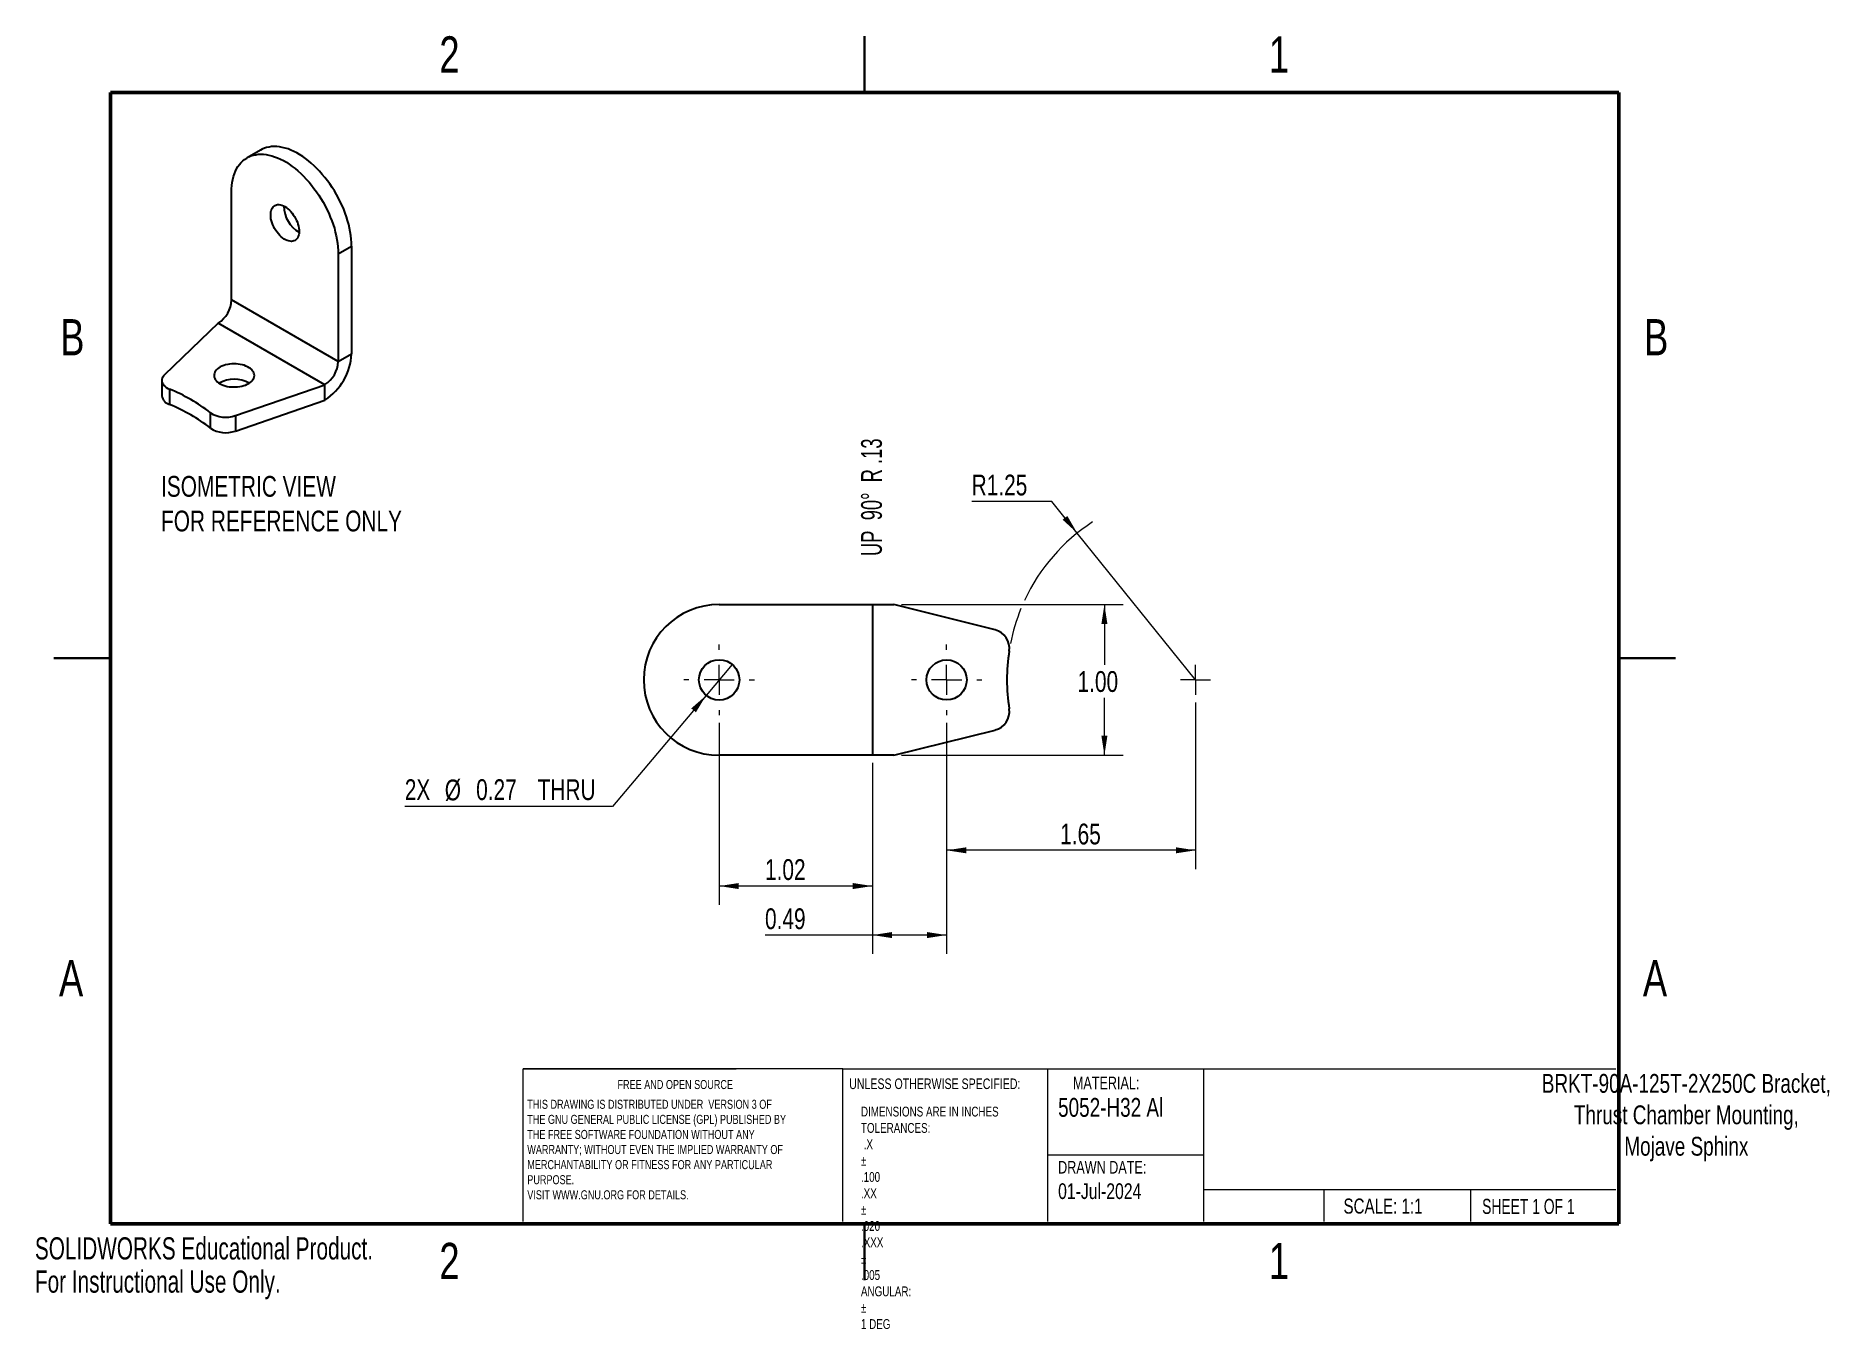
# Model space of a CAD drawing. Header units: inches. Extents: x 0 to 11.9, y -0.2 to 8.4.
import ezdxf

# ---------------------------------------------------------------- set-up
doc = ezdxf.new("R2010")
doc.units = ezdxf.units.IN
doc.header["$MEASUREMENT"] = 0
doc.styles.add('SLDTEXTSTYLE0', font='TXT', dxfattribs={"width": 0.75})
doc.styles.add('SLDTEXTSTYLE1', font='TXT', dxfattribs={"width": 0.6875})
doc.styles.add('SLDTEXTSTYLE2', font='TXT', dxfattribs={"width": 0.660714})
doc.styles.add('SLDTEXTSTYLE3', font='TXT', dxfattribs={"width": 0.7})
doc.dimstyles.new('SLDDIMSTYLE0', dxfattribs={"dimtxt": 0.137795, "dimasz": 0.13, "dimexe": 0, "dimexo": 0.0625, "dimgap": 0.034449, "dimtad": 0, "dimtih": 1, "dimtoh": 1, "dimrnd": 1e-09, "dimdsep": 46, "dimtxsty": 'SLDTEXTSTYLE0', "dimblk1": 'NONE', "dimsah": 1, "dimcen": 0, "dimadec": 0, "dimazin": 2, "dimtfac": 1, "dimtmove": 0, "dimatfit": 3, "dimldrblk": 'NONE', "dimfxl": 0, "dimfrac": 2, "dimtolj": 1, "dimtzin": 12, "dimarcsym": 0})
doc.dimstyles.new('SLDDIMSTYLE1', dxfattribs={"dimtxt": 0.137795, "dimasz": 0.13, "dimexe": 0, "dimexo": 0.0625, "dimgap": 0.034449, "dimtad": 0, "dimtih": 1, "dimtoh": 1, "dimrnd": 1e-09, "dimzin": 4, "dimdsep": 46, "dimtxsty": 'SLDTEXTSTYLE0', "dimsah": 1, "dimcen": 0.09, "dimadec": 0, "dimazin": 1, "dimtfac": 1, "dimtofl": 0, "dimtmove": 0, "dimatfit": 3, "dimfxl": 0, "dimfrac": 2, "dimtolj": 1, "dimtzin": 12, "dimarcsym": 0})
doc.dimstyles.new('SLDDIMSTYLE2', dxfattribs={"dimtxt": 0.137795, "dimasz": 0.13, "dimexe": 0, "dimexo": 0.0625, "dimgap": 0.034449, "dimtad": 0, "dimtih": 1, "dimtoh": 1, "dimrnd": 1e-09, "dimzin": 12, "dimdsep": 46, "dimtxsty": 'SLDTEXTSTYLE0', "dimsah": 1, "dimcen": 0, "dimadec": 0, "dimazin": 3, "dimtfac": 1, "dimtofl": 0, "dimtmove": 0, "dimatfit": 3, "dimfxl": 0, "dimfrac": 2, "dimtolj": 1, "dimtzin": 12, "dimarcsym": 0})
doc.dimstyles.new('SLDDIMSTYLE3', dxfattribs={"dimtxt": 0.137795, "dimasz": 0.13, "dimexe": 0, "dimexo": 0.0625, "dimgap": 0.034449, "dimtad": 1, "dimrnd": 1e-09, "dimzin": 12, "dimdsep": 46, "dimtxsty": 'SLDTEXTSTYLE0', "dimsah": 1, "dimcen": 0.09, "dimadec": 0, "dimazin": 3, "dimtfac": 1, "dimtofl": 0, "dimtmove": 0, "dimatfit": 3, "dimfxl": 0, "dimfrac": 2, "dimtolj": 1, "dimtzin": 12, "dimarcsym": 0})
doc.dimstyles.new('SLDDIMSTYLE4', dxfattribs={"dimtxt": 0.137795, "dimasz": 0.13, "dimexe": 0, "dimexo": 0.0625, "dimgap": 0.034449, "dimtad": 1, "dimrnd": 1e-09, "dimdsep": 46, "dimtxsty": 'SLDTEXTSTYLE0', "dimsah": 1, "dimcen": 0.09, "dimadec": 0, "dimazin": 2, "dimtfac": 1, "dimtofl": 0, "dimtmove": 0, "dimatfit": 3, "dimfxl": 0, "dimfrac": 2, "dimtolj": 1, "dimtzin": 12, "dimarcsym": 0})

# ---------------------------------------------------------------- blocks, each defined once
blk = doc.blocks.new('_D')
at = {"color": 7, "linetype": 'Continuous', "lineweight": 0}
for p, q in [((4.622, 4.208), (4.45, 4.003)), ((4.45, 4.003), (3.83, 3.267)), ((3.83, 3.267), (2.452, 3.267))]:
    blk.add_line(p, q, dxfattribs=at)
at = {"color": 7, "linetype": 'Continuous', "lineweight": 18}
blk.add_solid([(4.45, 4.003), (4.351, 3.917), (4.382, 3.891)], dxfattribs=at)
at = {"color": 7, "linetype": 'Continuous', "lineweight": 18, "char_height": 0.1378, "attachment_point": 1, "style": 'SLDTEXTSTYLE0'}
for s, insert in [('2X', (2.452, 3.447)), ('%%c', (2.717, 3.445)), ('0.27', (2.925, 3.447)), ('THRU', (3.333, 3.447))]:
    blk.add_mtext(s, dxfattribs=dict(at, insert=insert))
blk = doc.blocks.new('_None')
blk = doc.blocks.new('_D_1')
at = {"color": 7, "linetype": 'Continuous', "lineweight": 0}
for p, q in [((5.744, 4.606), (7.215, 4.606)), ((7.09, 4.606), (7.09, 4.206)), ((7.09, 3.606), (7.09, 3.987)), ((5.744, 3.606), (7.215, 3.606))]:
    blk.add_line(p, q, dxfattribs=at)
at = {"color": 7, "linetype": 'Continuous', "lineweight": 18}
for points in [[(7.09, 4.606), (7.07, 4.476), (7.11, 4.476)], [(7.09, 3.606), (7.11, 3.736), (7.07, 3.736)]]:
    blk.add_solid(points, dxfattribs=at)
at = {"color": 7, "linetype": 'Continuous', "lineweight": 18, "insert": (6.912, 4.164), "char_height": 0.1378, "attachment_point": 1, "style": 'SLDTEXTSTYLE0'}
blk.add_mtext('1.00', dxfattribs=at)
blk = doc.blocks.new('_D_2')
at = {"color": 7, "linetype": 'Continuous', "lineweight": 0}
for p, q in [((6.741, 5.289), (6.21, 5.289)), ((6.91, 5.079), (6.741, 5.289)), ((7.694, 4.106), (6.91, 5.079))]:
    blk.add_line(p, q, dxfattribs=at)
at = {"color": 7, "linetype": 'Continuous', "lineweight": 18}
for start, end in [(123.1248, 155.0467), (157.797, 168.8891)]:
    blk.add_arc((7.694, 4.106), 1.25, start, end, dxfattribs=at)
blk.add_solid([(6.91, 5.079), (6.844, 5.193), (6.813, 5.168)], dxfattribs=at)
at = {"color": 7, "linetype": 'Continuous', "lineweight": 18, "insert": (6.21, 5.467), "char_height": 0.1378, "attachment_point": 1, "style": 'SLDTEXTSTYLE0'}
blk.add_mtext('R1.25', dxfattribs=at)
blk = doc.blocks.new('_D_3')
at = {"color": 7, "linetype": 'Continuous', "lineweight": 0}
for p, q in [((7.694, 3.956), (7.694, 2.851)), ((6.044, 3.822), (6.044, 2.851)), ((7.694, 2.976), (6.044, 2.976))]:
    blk.add_line(p, q, dxfattribs=at)
at = {"color": 7, "linetype": 'Continuous', "lineweight": 18}
for points in [[(6.044, 2.976), (6.174, 2.956), (6.174, 2.996)], [(7.694, 2.976), (7.564, 2.996), (7.564, 2.956)]]:
    blk.add_solid(points, dxfattribs=at)
at = {"color": 7, "linetype": 'Continuous', "lineweight": 18, "insert": (6.797, 3.153), "char_height": 0.1378, "attachment_point": 1, "style": 'SLDTEXTSTYLE0'}
blk.add_mtext('1.65', dxfattribs=at)
blk = doc.blocks.new('_D_4')
at = {"color": 7, "linetype": 'Continuous', "lineweight": 0}
for p, q in [((4.536, 3.822), (4.536, 2.614)), ((5.552, 3.556), (5.552, 2.614)), ((5.552, 2.739), (4.536, 2.739))]:
    blk.add_line(p, q, dxfattribs=at)
at = {"color": 7, "linetype": 'Continuous', "lineweight": 18}
for points in [[(4.536, 2.739), (4.666, 2.719), (4.666, 2.759)], [(5.552, 2.739), (5.422, 2.759), (5.422, 2.719)]]:
    blk.add_solid(points, dxfattribs=at)
at = {"color": 7, "linetype": 'Continuous', "lineweight": 18, "insert": (4.84, 2.917), "char_height": 0.1378, "attachment_point": 1, "style": 'SLDTEXTSTYLE0'}
blk.add_mtext('1.02', dxfattribs=at)
blk = doc.blocks.new('_D_5')
at = {"color": 7, "linetype": 'Continuous', "lineweight": 0}
for p, q in [((6.044, 3.822), (6.044, 2.289)), ((5.552, 3.556), (5.552, 2.289)), ((5.552, 2.414), (4.84, 2.414)), ((6.044, 2.414), (5.552, 2.414))]:
    blk.add_line(p, q, dxfattribs=at)
at = {"color": 7, "linetype": 'Continuous', "lineweight": 18}
for points in [[(5.552, 2.414), (5.682, 2.394), (5.682, 2.434)], [(6.044, 2.414), (5.914, 2.434), (5.914, 2.394)]]:
    blk.add_solid(points, dxfattribs=at)
at = {"color": 7, "linetype": 'Continuous', "lineweight": 18, "insert": (4.84, 2.591), "char_height": 0.1378, "attachment_point": 1, "style": 'SLDTEXTSTYLE0'}
blk.add_mtext('0.49', dxfattribs=at)
blk = doc.blocks.new('SW_CENTERMARKSYMBOL_0')
at = {"color": 0, "linetype": 'Continuous', "lineweight": 18}
for p, q in [((0, 0.2), (0, 0.2335)), ((-0.2, 0), (-0.2335, 0)), ((0, 0), (-0.1, 0)), ((0, 0), (0, 0.1)), ((0, 0), (0, -0.1)), ((0, 0), (0.1, 0)), ((0.2, 0), (0.2335, 0)), ((0, -0.2), (0, -0.2335))]:
    blk.add_line(p, q, dxfattribs=at)
blk = doc.blocks.new('SW_CENTERMARKSYMBOL_1')
at = {"color": 0, "linetype": 'Continuous', "lineweight": 18}
for p, q in [((0, 0.2), (0, 0.2335)), ((-0.2, 0), (-0.2335, 0)), ((0, 0), (-0.1, 0)), ((0, 0), (0, 0.1)), ((0, 0), (0, -0.1)), ((0, 0), (0.1, 0)), ((0.2, 0), (0.2335, 0)), ((0, -0.2), (0, -0.2335))]:
    blk.add_line(p, q, dxfattribs=at)
blk = doc.blocks.new('SW_CENTERMARKSYMBOL_2')
at = {"color": 0, "linetype": 'Continuous', "lineweight": 18}
for q in [(-0.1, 0), (0, 0.1), (0, -0.1), (0.1, 0)]:
    blk.add_line((0, 0), q, dxfattribs=at)

msp = doc.modelspace()

# ---------------------------------------------------------------- linework, layer by layer
at = {"color": 7, "linetype": 'Continuous', "lineweight": 25}
for p, q in [((5.5, 8.375), (5.5, 8)), ((5.5, 8), (5.5, 8.375)), ((1.495, 7.619), (1.407, 7.568)), ((1.303, 6.625), (1.303, 7.339)), ((2.011, 6.931), (2.099, 6.982)), ((2.011, 6.931), (2.011, 6.216)), ((2.099, 6.982), (2.099, 6.267)), ((2.011, 6.216), (1.303, 6.625)), ((1.215, 6.472), (0.859, 6.129)), ((1.922, 6.063), (1.215, 6.472)), ((2.011, 6.216), (2.099, 6.267)), ((0.841, 6.092), (0.841, 5.99)), ((1.329, 5.858), (1.922, 6.063)), ((1.922, 5.961), (1.922, 6.063)), ((0.892, 6.034), (0.892, 5.931)), ((1.329, 5.756), (1.922, 5.961)), ((1.163, 5.775), (1.163, 5.877)), ((1.329, 5.858), (1.329, 5.756)), ((4.536, 4.606), (5.694, 4.606)), ((6.365, 4.438), (5.694, 4.606)), ((0.125, 4.25), (0.5, 4.25)), ((0.5, 4.25), (0.125, 4.25)), ((10.875, 4.25), (10.5, 4.25)), ((10.5, 4.25), (10.875, 4.25)), ((5.694, 3.606), (6.365, 3.773)), ((5.694, 3.606), (4.536, 3.606)), ((5.5, 0.125), (5.5, 0.5)), ((5.5, 0.5), (5.5, 0.125))]:
    msp.add_line(p, q, dxfattribs=at)
at = {"color": 7, "linetype": 'Continuous', "lineweight": 50}
for p, q in [((0.5, 0.5), (0.5, 8)), ((0.5, 8), (10.5, 8)), ((10.5, 8), (10.5, 0.5)), ((10.5, 0.5), (0.5, 0.5))]:
    msp.add_line(p, q, dxfattribs=at)
at = {"color": 7, "linetype": 'Continuous'}
msp.add_line((5.552, 4.606), (5.552, 3.606), dxfattribs=at)
at = {"color": 7, "linetype": 'Continuous', "lineweight": 18}
for p, q in [((3.236, 1.528), (4.648, 1.528)), ((3.236, 0.514), (3.236, 1.528)), ((5.356, 1.528), (3.236, 1.528)), ((5.356, 1.528), (10.48, 1.528)), ((5.356, 0.514), (5.356, 1.528)), ((6.714, 0.514), (6.714, 1.528)), ((7.748, 1.528), (7.748, 0.514)), ((6.714, 0.956), (7.748, 0.956)), ((7.748, 0.727), (10.48, 0.727)), ((8.544, 0.727), (8.544, 0.514)), ((9.516, 0.727), (9.516, 0.514))]:
    msp.add_line(p, q, dxfattribs=at)
at = {"color": 7, "linetype": 'Continuous', "lineweight": 25, "flags": 128}
for points in [[(2.099, 6.982), (2.098, 7.005), (2.097, 7.028), (2.094, 7.052), (2.09, 7.076), (2.086, 7.101), (2.08, 7.126), (2.073, 7.151), (2.065, 7.176), (2.056, 7.201), (2.047, 7.226), (2.036, 7.251), (2.024, 7.276), (2.012, 7.3), (1.999, 7.324), (1.985, 7.348), (1.97, 7.371), (1.955, 7.394), (1.939, 7.416), (1.922, 7.438), (1.905, 7.458), (1.887, 7.478), (1.869, 7.497), (1.851, 7.515), (1.832, 7.532), (1.813, 7.548), (1.794, 7.562), (1.775, 7.576), (1.755, 7.589), (1.736, 7.6), (1.716, 7.61), (1.697, 7.618), (1.678, 7.626), (1.659, 7.632), (1.64, 7.637), (1.621, 7.64), (1.603, 7.642), (1.586, 7.642), (1.569, 7.642), (1.552, 7.639), (1.536, 7.636), (1.521, 7.631), (1.506, 7.625), (1.495, 7.619)], [(1.303, 7.339), (1.304, 7.361), (1.306, 7.383), (1.308, 7.404), (1.312, 7.423), (1.317, 7.443), (1.323, 7.461), (1.329, 7.478), (1.337, 7.494), (1.346, 7.509), (1.356, 7.523), (1.366, 7.535), (1.378, 7.547), (1.39, 7.557), (1.404, 7.566), (1.418, 7.574), (1.432, 7.58), (1.448, 7.585), (1.464, 7.588), (1.48, 7.591), (1.497, 7.591), (1.515, 7.591), (1.533, 7.589), (1.551, 7.586), (1.57, 7.581), (1.589, 7.575), (1.608, 7.567), (1.628, 7.559), (1.647, 7.549), (1.667, 7.538), (1.686, 7.525), (1.706, 7.511), (1.725, 7.497), (1.744, 7.481), (1.763, 7.464), (1.781, 7.446), (1.799, 7.427), (1.817, 7.407), (1.834, 7.387), (1.85, 7.365), (1.866, 7.343), (1.882, 7.32), (1.896, 7.297), (1.91, 7.273), (1.924, 7.249), (1.936, 7.225), (1.948, 7.2), (1.958, 7.175), (1.968, 7.15), (1.977, 7.125), (1.985, 7.1), (1.991, 7.075), (1.997, 7.05), (2.002, 7.025), (2.006, 7.001), (2.008, 6.977), (2.01, 6.954), (2.011, 6.931)], [(1.657, 7.244), (1.667, 7.238), (1.677, 7.23), (1.687, 7.221), (1.696, 7.212), (1.705, 7.201), (1.713, 7.19), (1.721, 7.178), (1.728, 7.166), (1.734, 7.153), (1.74, 7.14), (1.744, 7.127), (1.747, 7.114), (1.75, 7.102), (1.751, 7.089), (1.751, 7.078), (1.751, 7.067), (1.749, 7.056), (1.746, 7.047), (1.742, 7.038), (1.737, 7.031), (1.731, 7.025), (1.725, 7.02), (1.717, 7.016), (1.709, 7.014), (1.701, 7.013), (1.691, 7.014), (1.682, 7.016), (1.672, 7.019), (1.662, 7.023), (1.652, 7.029), (1.642, 7.036), (1.632, 7.044), (1.623, 7.053), (1.614, 7.063), (1.605, 7.074), (1.597, 7.086), (1.589, 7.098), (1.583, 7.111), (1.577, 7.123), (1.572, 7.136), (1.568, 7.149), (1.565, 7.162), (1.563, 7.175), (1.563, 7.187), (1.563, 7.198), (1.564, 7.209), (1.567, 7.219), (1.57, 7.228), (1.574, 7.236), (1.58, 7.242), (1.586, 7.248), (1.593, 7.252), (1.601, 7.255), (1.609, 7.257), (1.618, 7.257), (1.627, 7.256), (1.637, 7.253), (1.647, 7.249), (1.657, 7.244)], [(1.227, 6.07), (1.237, 6.065), (1.249, 6.06), (1.261, 6.056), (1.274, 6.052), (1.288, 6.05), (1.302, 6.048), (1.316, 6.048), (1.33, 6.048), (1.344, 6.049), (1.358, 6.051), (1.371, 6.053), (1.384, 6.057), (1.396, 6.061), (1.408, 6.066), (1.418, 6.072), (1.427, 6.078), (1.435, 6.085), (1.442, 6.092), (1.447, 6.099), (1.451, 6.107), (1.454, 6.115), (1.455, 6.124), (1.454, 6.132), (1.452, 6.14), (1.448, 6.148), (1.443, 6.156), (1.437, 6.163), (1.429, 6.17), (1.42, 6.176), (1.41, 6.182), (1.399, 6.187), (1.387, 6.192), (1.375, 6.195), (1.361, 6.198), (1.348, 6.2), (1.334, 6.201), (1.319, 6.202), (1.305, 6.201), (1.291, 6.2), (1.278, 6.197), (1.264, 6.194), (1.252, 6.19), (1.24, 6.186), (1.229, 6.181), (1.22, 6.175), (1.211, 6.168), (1.204, 6.161), (1.197, 6.154), (1.193, 6.146), (1.19, 6.138), (1.188, 6.13), (1.188, 6.122), (1.189, 6.113), (1.192, 6.105), (1.196, 6.097), (1.202, 6.09), (1.209, 6.083), (1.217, 6.076), (1.227, 6.07)], [(0.859, 6.129), (0.852, 6.122), (0.847, 6.114), (0.844, 6.106), (0.842, 6.098), (0.841, 6.09), (0.842, 6.082), (0.845, 6.073), (0.85, 6.066), (0.855, 6.058), (0.863, 6.051), (0.871, 6.045), (0.881, 6.039), (0.892, 6.034)]]:
    msp.add_lwpolyline(points, dxfattribs=at)
at = {"color": 7, "linetype": 'Continuous', "lineweight": 25}
for centre, radius in [((4.536, 4.106), 0.134), ((6.044, 4.106), 0.133)]:
    msp.add_circle(centre, radius, dxfattribs=at)
for centre, radius, start, end in [((1.851, 7.247), 0.2, 179.9962, 239.9985), ((1.113, 6.633), 0.191, 302.4534, 357.5466), ((1.715, 6.285), 0.384, 302.6055, 357.3945), ((1.82, 6.225), 0.191, 302.4534, 357.5466), ((1.321, 5.9), 0.2, 60.0117, 119.9883), ((0.91, 5.999), 0.0693, 187.3066, 255.3373), ((0.446, 4.947), 1.175, 52.3494, 67.656), ((0.446, 4.845), 1.175, 52.3494, 67.656), ((1.265, 6.034), 0.187, 236.9941, 289.6935), ((1.265, 5.931), 0.186, 236.8509, 289.8366), ((4.536, 4.106), 0.5, 90, 270), ((6.335, 4.316), 0.125, 351.1797, 75.9638), ((7.694, 4.106), 1.25, 171.1797, 188.8203), ((6.335, 3.895), 0.125, 284.0362, 8.8203)]:
    msp.add_arc(centre, radius, start, end, dxfattribs=at)

# ---------------------------------------------------------------- block references
at = {"color": 7, "linetype": 'Continuous', "lineweight": 0}
for name, p in [('SW_CENTERMARKSYMBOL_0', (4.536, 4.106)), ('SW_CENTERMARKSYMBOL_1', (6.044, 4.106)), ('SW_CENTERMARKSYMBOL_2', (7.694, 4.106))]:
    msp.add_blockref(name, p, dxfattribs=at)

# ---------------------------------------------------------------- texts
for s, insert, char_height, attachment_point, style in [('2', (2.748, 8.373), 0.24, 2, 'SLDTEXTSTYLE0'), ('1', (8.248, 8.373), 0.24, 2, 'SLDTEXTSTYLE0'), ('B', (0.248, 6.498), 0.24, 2, 'SLDTEXTSTYLE0'), ('B', (10.748, 6.498), 0.24, 2, 'SLDTEXTSTYLE0'), ('ISOMETRIC VIEW^JFOR REFERENCE ONLY', (0.836, 5.458), 0.1378, 1, 'SLDTEXTSTYLE0'), ('A', (0.24, 2.248), 0.24, 2, 'SLDTEXTSTYLE0'), ('A', (10.74, 2.248), 0.24, 2, 'SLDTEXTSTYLE0'), ('FREE AND OPEN SOURCE', (3.862, 1.453), 0.06, 1, 'SLDTEXTSTYLE0'), ('UNLESS OTHERWISE SPECIFIED:', (5.398, 1.463), 0.07, 1, 'SLDTEXTSTYLE0'), ('MATERIAL:', (6.881, 1.475), 0.0833, 1, 'SLDTEXTSTYLE0'), ('BRKT-90A-125T-2X250C Bracket, ^JThrust Chamber Mounting, ^JMojave Sphinx', (10.948, 1.493), 0.125, 2, 'SLDTEXTSTYLE0'), ('THIS DRAWING IS DISTRIBUTED UNDER  VERSION 3 OF ^JTHE GNU GENERAL PUBLIC LICENSE (GPL) PUBLISHED BY ^JTHE FREE SOFTWARE FOUNDATION WITHOUT ANY ^JWARRANTY; WITHOUT EVEN THE IMPLIED WARRANTY OF ^JMERCHANTABILITY OR FITNESS FOR ANY PARTICULAR ^JPURPOSE. ^JVISIT WWW.GNU.ORG FOR DETAILS.', (3.264, 1.322), 0.06, 1, 'SLDTEXTSTYLE0'), ('5052-H32 Al', (6.783, 1.334), 0.125, 1, 'SLDTEXTSTYLE0'), ('DIMENSIONS ARE IN INCHES^JTOLERANCES:^J .X      ^J%%p^J.100^J.XX    ^J%%p^J.020^J.XXX  ^J%%p^J.005^JANGULAR: ^J%%p^J1 DEG', (5.476, 1.276), 0.065, 1, 'SLDTEXTSTYLE0'), ('DRAWN DATE:', (6.783, 0.916), 0.08333, 1, 'SLDTEXTSTYLE0'), ('01-Jul-2024', (6.783, 0.768), 0.10417, 1, 'SLDTEXTSTYLE0'), ('SCALE: 1:1', (8.675, 0.667), 0.1, 1, 'SLDTEXTSTYLE0'), ('SHEET 1 OF 1', (9.594, 0.665), 0.1, 1, 'SLDTEXTSTYLE1'), ('2', (2.748, 0.373), 0.24, 2, 'SLDTEXTSTYLE0'), ('1', (8.248, 0.373), 0.24, 2, 'SLDTEXTSTYLE0')]:
    msp.add_mtext(s, dxfattribs=dict(at, insert=insert, char_height=char_height, attachment_point=attachment_point, style=style))
at = {"color": 7, "linetype": 'Continuous', "lineweight": 0, "insert": (5.477, 5.317), "char_height": 0.1378, "attachment_point": 2, "rotation": 90, "style": 'SLDTEXTSTYLE2'}
msp.add_mtext('UP  90°  R .13', dxfattribs=at)
at = {"color": 7, "linetype": 'Continuous', "char_height": 0.14705, "attachment_point": 1, "style": 'SLDTEXTSTYLE3'}
for s, insert in [('SOLIDWORKS Educational Product.', (0, 0.41)), ('For Instructional Use Only.', (0, 0.19))]:
    msp.add_mtext(s, dxfattribs=dict(at, insert=insert))

# ---------------------------------------------------------------- dimensions: what is measured, and where the dimension line sits
at = {"color": 7, "linetype": 'Continuous', "lineweight": 18}
dim = msp.add_radius_dim(center=(7.694, 4.106), mpoint=(6.91, 5.079), dimstyle='SLDDIMSTYLE2', dxfattribs=at)
dim.commit()
dim.dimension.update_dxf_attribs({"geometry": '_D_2', "text_midpoint": (6.444, 5.399), "dimtype": 164})
dim = msp.add_linear_dim(base=(7.09, 3.606), p1=(5.694, 4.606), p2=(5.694, 3.606), angle=90, dimstyle='SLDDIMSTYLE1', dxfattribs=at)
dim.commit()
dim.dimension.update_dxf_attribs({"geometry": '_D_1', "text_midpoint": (7.09, 4.096), "dimtype": 160})
dim = msp.add_diameter_dim_2p(p1=(4.622, 4.208), p2=(4.45, 4.003), text='2X <> THRU', dimstyle='SLDDIMSTYLE0', dxfattribs=at)
dim.commit()
dim.dimension.update_dxf_attribs({"geometry": '_D', "text_midpoint": (3.11, 3.378), "dimtype": 163})
for base, p1, p2, dimstyle, picture, middle in [((6.044, 2.976), (7.694, 4.006), (6.044, 3.872), 'SLDDIMSTYLE3', '_D_3', (6.975, 2.976)), ((4.536, 2.739), (5.552, 3.606), (4.536, 3.872), 'SLDDIMSTYLE3', '_D_4', (5.019, 2.739)), ((5.552, 2.414), (6.044, 3.872), (5.552, 3.606), 'SLDDIMSTYLE4', '_D_5', (5.019, 2.414))]:
    dim = msp.add_linear_dim(base=base, p1=p1, p2=p2, dimstyle=dimstyle, dxfattribs=at)
    dim.commit()
    dim.dimension.update_dxf_attribs({"geometry": picture, "text_midpoint": middle, "dimtype": 160})

doc.saveas('drawing.dxf')
